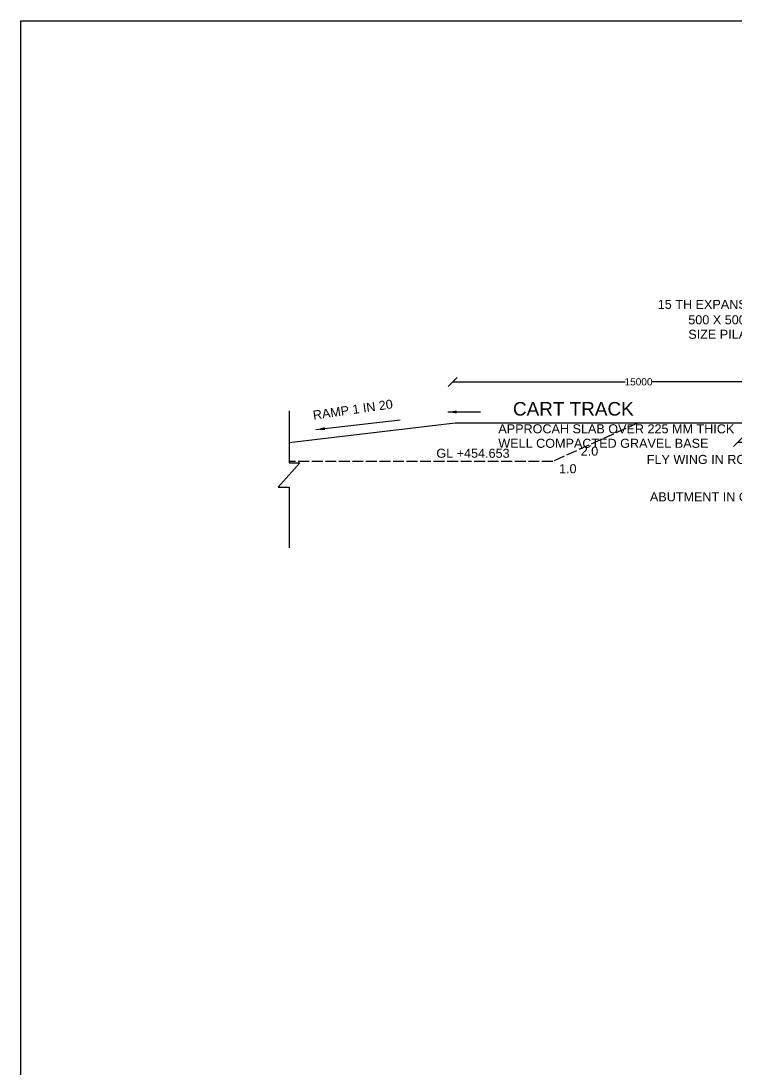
# Model space of a CAD drawing. Header units: millimetres. Extents: x -53232526 to -53209609, y 22137751 to 22152712.
# Drawn here: x -53232526 to -53228563, y 22146902 to 22152712 of the extents above; entities that cross this region are included whole.
import ezdxf

# ---------------------------------------------------------------- set-up
doc = ezdxf.new("R2010")
doc.units = ezdxf.units.MM
doc.header["$MEASUREMENT"] = 0
doc.linetypes.add('ACAD_ISO02W100', pattern=[15, 12, -3])
doc.layers.add('DRAWING', color=2, linetype='Continuous')
doc.layers.add('TEXT', color=7, linetype='Continuous')
doc.styles.get("Standard").update_dxf_attribs({"font": 'arial.ttf', "height": 40})
doc.dimstyles.get("Standard").update_dxf_attribs({"dimtxt": 50, "dimasz": 50, "dimexe": 0.18, "dimexo": 0.0625, "dimgap": 0.09, "dimtad": 0, "dimdec": 0, "dimzin": 0, "dimdsep": 46, "dimtxsty": 'Standard', "dimblk": 'OBLIQUE', "dimcen": 0.09, "dimse1": 1, "dimse2": 1, "dimadec": 0, "dimazin": 0, "dimtfac": 1, "dimtdec": 0, "dimtofl": 0, "dimtmove": 0, "dimatfit": 3, "dimfxl": 1, "dimtolj": 1, "dimtzin": 0, "dimarcsym": 0})

# ---------------------------------------------------------------- blocks, each defined once
blk = doc.blocks.new('_Oblique')
at = {"color": 0, "linetype": 'ByBlock', "lineweight": -2}
blk.add_line((-0.5, -0.5), (0.5, 0.5), dxfattribs=at)
blk = doc.blocks.new('*D76')
at = {"layer": 'Defpoints', "color": 0, "transparency": 16777216}
for p in [(-53228553, 22150426), (-53228074, 22150424.5), (-53228074, 22150377)]:
    blk.add_point(p, dxfattribs=at)
at = {"layer": 'TEXT', "color": 0, "lineweight": -2, "transparency": 16777216}
for p, q in [((-53228553, 22150377), (-53228373.2, 22150377)), ((-53228074, 22150377), (-53228253.8, 22150377))]:
    blk.add_line(p, q, dxfattribs=at)
at = {"layer": 'TEXT', "color": 0, "lineweight": -2, "transparency": 16777216, "xscale": 50, "yscale": 50, "zscale": 50, "rotation": 180}
blk.add_blockref('_Oblique', (-53228553, 22150377), dxfattribs=at)
at = {"layer": 'TEXT', "color": 0, "lineweight": -2, "transparency": 16777216, "xscale": 50, "yscale": 50, "zscale": 50}
blk.add_blockref('_Oblique', (-53228074, 22150377), dxfattribs=at)
at = {"layer": 'TEXT', "color": 0, "transparency": 16777216, "insert": (-53228313.5, 22150377), "char_height": 40, "attachment_point": 5}
blk.add_mtext('\\A1;3500', dxfattribs=at)
blk = doc.blocks.new('*D77')
at = {"layer": 'Defpoints', "color": 0, "transparency": 16777216}
for p in [(-53230133.4, 22150711), (-53230133.4, 22150481.8), (-53228074, 22150483.5)]:
    blk.add_point(p, dxfattribs=at)
at = {"layer": 'TEXT', "color": 0, "lineweight": -2, "transparency": 16777216}
for p, q in [((-53230133.4, 22150711), (-53229177.1, 22150711)), ((-53228074, 22150711), (-53229030.3, 22150711))]:
    blk.add_line(p, q, dxfattribs=at)
at = {"layer": 'TEXT', "color": 0, "lineweight": -2, "transparency": 16777216, "xscale": 50, "yscale": 50, "zscale": 50, "rotation": 180}
blk.add_blockref('_Oblique', (-53230133.4, 22150711), dxfattribs=at)
at = {"layer": 'TEXT', "color": 0, "lineweight": -2, "transparency": 16777216, "xscale": 50, "yscale": 50, "zscale": 50}
blk.add_blockref('_Oblique', (-53228074, 22150711), dxfattribs=at)
at = {"layer": 'TEXT', "color": 0, "transparency": 16777216, "insert": (-53229103.7, 22150711), "char_height": 40, "attachment_point": 5}
blk.add_mtext('\\A1;15000', dxfattribs=at)

msp = doc.modelspace()

# ---------------------------------------------------------------- linework, layer by layer
at = {"layer": 'DRAWING', "color": 0}
for points in [[(-53231040.5, 22150549.5), (-53231040.5, 22150262.5), (-53230981, 22150262.5), (-53231100.5, 22150128), (-53231039.5, 22150128), (-53231039.5, 22149791.5)], [(-53231040.5, 22150374), (-53230119, 22150483.5), (-53222306, 22150483.5), (-53221227.5, 22150320)]]:
    msp.add_lwpolyline(points, dxfattribs=at)
at = {"layer": 'DRAWING', "color": 0, "linetype": 'ACAD_ISO02W100', "ltscale": 5}
msp.add_lwpolyline([(-53229106.5, 22150483.5), (-53229579, 22150270), (-53231040.5, 22150270)], dxfattribs=at)
at = {"layer": 'TEXT', "color": 0}
msp.add_lwpolyline([(-53209609.2, 22137751.1), (-53232526, 22137751.1), (-53232526, 22152711.5), (-53209609.2, 22152711.5)], close=True, dxfattribs=at)

# ---------------------------------------------------------------- texts
for s, height, p in [('15 TH EXPANSION JOINT', 50, (-53228997, 22151115.5)), ('500 X 500 X 120', 50, (-53228827.9, 22151030)), ('SIZE PILASTERS', 50, (-53228827.9, 22150949.6)), ('CART TRACK ', 75, (-53229799.5, 22150524.1)), ('APPROCAH SLAB OVER 225 MM THICK', 50, (-53229880.6, 22150425.7)), ('WELL COMPACTED GRAVEL BASE ', 50, (-53229880.6, 22150345.3)), ('GL +454.653', 50, (-53230223.9, 22150290.2)), ('2.0', 50, (-53229424.1, 22150302.2)), ('FLY WING IN RCC M25', 50, (-53229057.8, 22150255.9)), ('1.0', 50, (-53229544.2, 22150204.5)), ('ABUTMENT IN CC M15 ', 50, (-53229040.6, 22150048.5))]:
    msp.add_text(s, height=height, dxfattribs=at).set_placement(p)
msp.add_text('RAMP 1 IN 20 ', height=50, rotation=8.25326, dxfattribs=at).set_placement((-53230904.3, 22150500.7))

# ---------------------------------------------------------------- dimensions: what is measured, and where the dimension line sits
for base, p1, p2, text, picture, middle in [((-53230133.4, 22150711), (-53228074, 22150483.5), (-53230133.4, 22150481.8), '15000', '*D77', (-53229103.7, 22150711)), ((-53228074, 22150377), (-53228553, 22150426), (-53228074, 22150424.5), '3500', '*D76', (-53228313.5, 22150377))]:
    dim = msp.add_linear_dim(base=base, p1=p1, p2=p2, text=text, dimstyle='Standard', override={"dimtxt": 40}, dxfattribs=at)
    dim.commit()
    dim.dimension.update_dxf_attribs({"geometry": picture, "text_midpoint": middle})

# ---------------------------------------------------------------- leaders
for points in [[(-53230891.5, 22150446), (-53230425, 22150500.5)], [(-53230161, 22150544), (-53229979, 22150544)]]:
    msp.add_leader(points, dimstyle='Standard', override={"dimgap": 0.09, "dimtad": 0}, dxfattribs=at)

doc.saveas('drawing.dxf')
